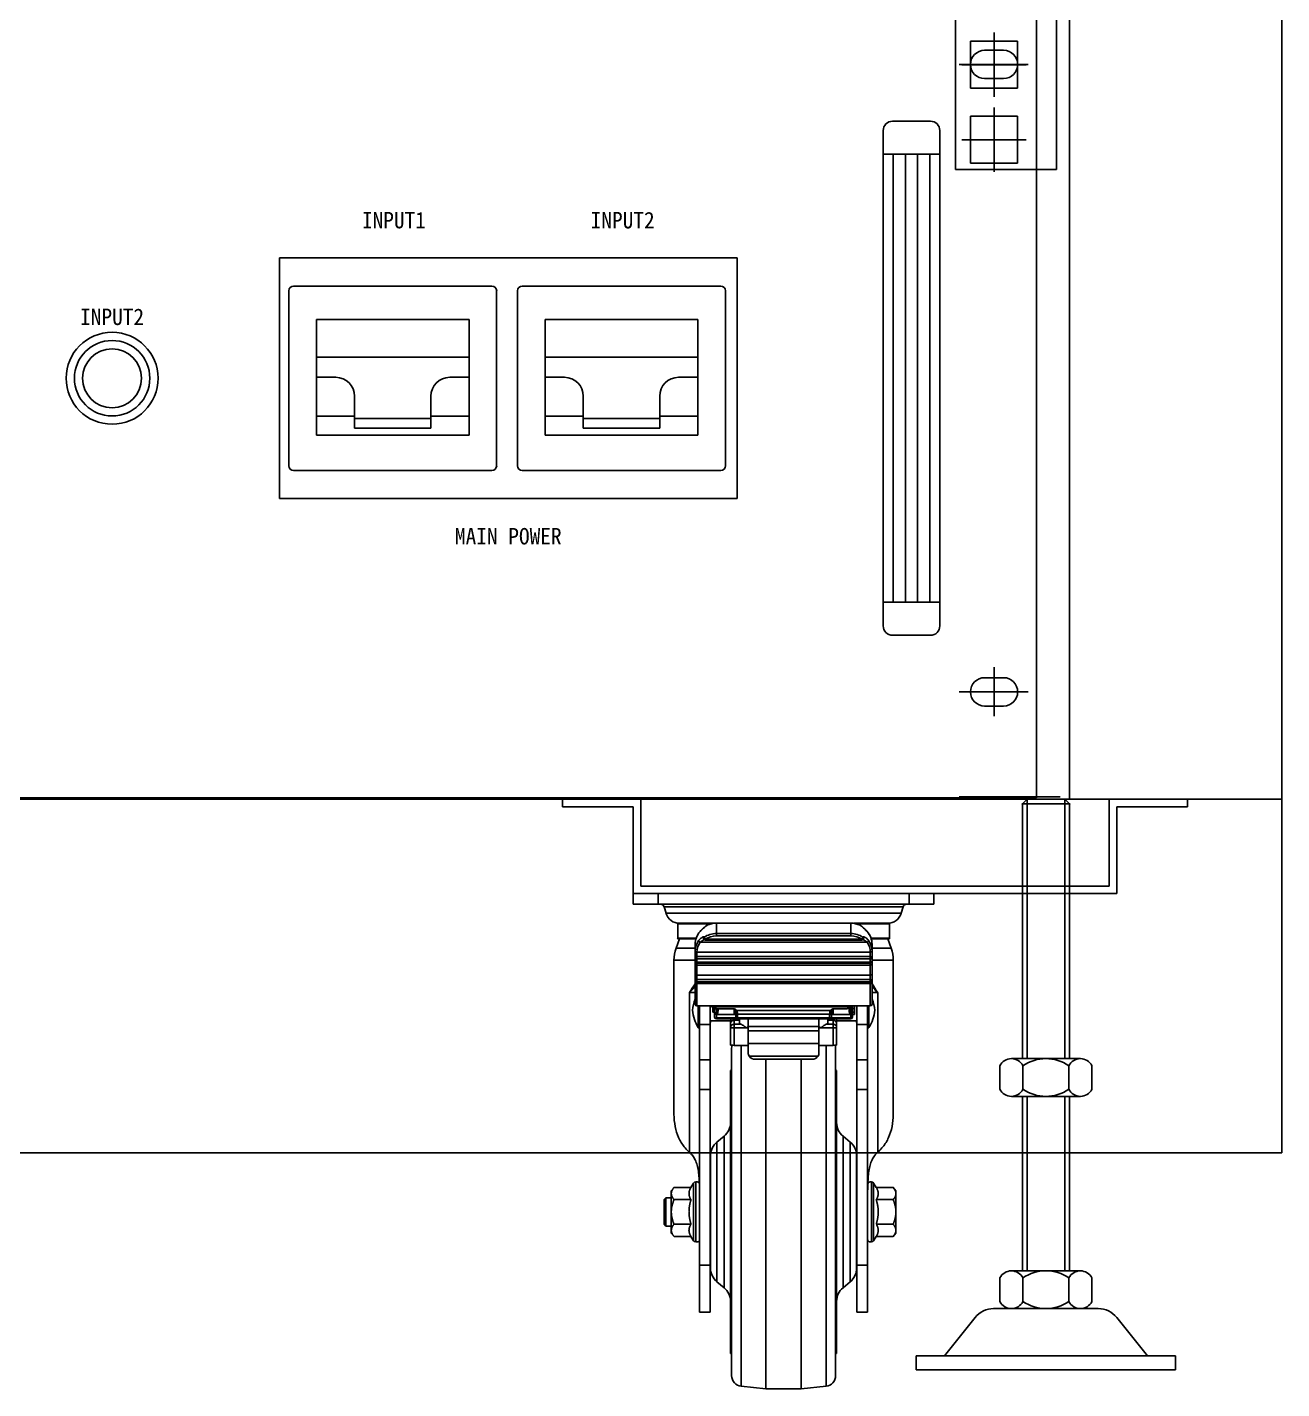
# Model space of a CAD drawing. Header units: millimetres. Extents: x 0 to 841, y 0 to 594.
# Drawn here: x 734.57 to 740.01, y 485 to 490.9 of the extents above; entities that cross this region are included whole.
import ezdxf
from ezdxf.enums import TextEntityAlignment as Align

# ---------------------------------------------------------------- set-up
doc = ezdxf.new("R2010")
doc.units = ezdxf.units.MM
doc.header["$LTSCALE"] = 10
doc.layers.add('LINE05', color=2, linetype='Continuous')
doc.layers.add('LINE06', color=9, linetype='Continuous')
doc.styles.get("Standard").update_dxf_attribs({"font": 'GulimChe.ttf'})

msp = doc.modelspace()

# ---------------------------------------------------------------- linework, layer by layer
at = {"layer": 'LINE05'}
for p, q in [((740.0073, 529.9994), (740.0073, 486.0221)), ((740.0073, 529.9994), (740.0073, 486.0221)), ((740.0073, 486.0221), (740.0073, 529.9994)), ((739.0869, 528.5164), (739.0869, 487.5562)), ((740.0073, 487.5562), (728.0005, 487.5562)), ((738.9437, 487.5617), (729.0642, 487.5617)), ((729.0642, 487.5617), (738.9437, 487.5617)), ((738.9437, 487.5617), (729.0642, 487.5617)), ((736.888, 487.5235), (736.888, 487.5562)), ((737.2276, 487.1798), (737.2276, 487.5562)), ((739.046, 487.5664), (738.6082, 487.5664)), ((739.2587, 487.1798), (739.2587, 487.5562)), ((739.5982, 487.5235), (739.5982, 487.5562)), ((736.888, 487.5235), (737.1948, 487.5235)), ((737.1948, 487.1471), (737.1948, 487.5235)), ((739.2914, 487.1471), (739.2914, 487.5235)), ((739.2914, 487.5235), (739.5982, 487.5235)), ((737.1948, 487.1471), (739.2914, 487.1471)), ((737.3022, 487.1471), (737.1948, 487.1471)), ((737.1948, 487.1471), (737.1948, 487.1011)), ((737.2276, 487.1798), (739.2587, 487.1798)), ((737.3022, 487.1471), (738.3914, 487.1471)), ((737.3022, 487.1011), (737.3022, 487.1471)), ((738.7289, 487.1471), (737.3482, 487.1471)), ((738.3914, 487.1011), (738.3914, 487.1471)), ((738.4988, 487.1471), (738.3914, 487.1471)), ((738.4988, 487.1471), (738.4988, 487.1011)), ((737.1948, 487.1011), (737.3022, 487.1011)), ((738.3914, 487.1011), (737.3022, 487.1011)), ((738.3652, 487.0901), (737.3285, 487.0901)), ((737.3368, 487.0622), (737.3285, 487.0901)), ((738.3569, 487.0622), (738.3652, 487.0901)), ((738.3914, 487.1011), (738.4988, 487.1011)), ((738.3569, 487.0622), (737.3368, 487.0622)), ((737.5292, 487.0157), (737.3874, 487.0157)), ((737.3874, 487.0157), (737.3874, 486.9537)), ((737.5412, 487.0182), (737.3956, 487.0182)), ((738.1383, 487.0193), (737.5553, 487.0193)), ((737.5553, 487.0187), (737.5553, 487.0193)), ((738.1383, 487.0187), (737.5553, 487.0187)), ((737.5553, 486.9736), (737.5553, 487.0187)), ((738.1383, 487.0193), (738.1383, 487.0187)), ((738.1383, 486.9736), (738.1383, 487.0187)), ((738.2981, 487.0182), (738.1525, 487.0182)), ((738.3063, 487.0157), (738.1644, 487.0157)), ((738.3063, 487.0157), (738.3063, 486.9537)), ((737.3947, 486.9506), (737.3802, 486.9101)), ((737.4677, 486.9537), (737.3874, 486.9537)), ((737.4667, 486.9506), (737.3904, 486.9506)), ((738.1868, 486.9494), (737.5068, 486.9494)), ((737.5068, 486.9445), (737.5068, 486.9494)), ((738.1383, 486.9736), (737.5553, 486.9736)), ((737.5553, 486.9636), (737.5553, 486.9736)), ((738.1383, 486.9636), (737.5553, 486.9636)), ((738.1383, 486.9736), (738.1383, 486.9636)), ((738.1868, 486.9494), (738.1868, 486.9445)), ((738.3063, 486.9537), (738.226, 486.9537)), ((738.3032, 486.9506), (738.227, 486.9506)), ((738.2989, 486.9506), (738.3134, 486.9101)), ((737.4633, 486.9101), (737.3802, 486.9101)), ((737.4633, 486.8965), (737.4633, 486.9275)), ((737.4633, 486.8666), (737.4633, 486.8965)), ((738.2227, 486.8937), (737.471, 486.8937)), ((737.471, 486.8937), (737.471, 486.8737)), ((738.209, 486.9365), (737.4846, 486.9365)), ((738.1868, 486.9445), (737.5068, 486.9445)), ((738.2227, 486.8737), (738.2227, 486.8937)), ((738.2303, 486.8965), (738.2303, 486.9275)), ((738.3134, 486.9101), (738.2303, 486.9101)), ((738.2303, 486.8965), (738.2303, 486.8666)), ((737.3713, 486.8585), (737.3713, 486.1967)), ((737.4633, 486.8585), (737.3713, 486.8585)), ((737.4633, 486.8524), (737.4633, 486.8666)), ((737.4633, 486.8394), (737.4633, 486.8524)), ((737.4633, 486.7966), (737.4633, 486.8394)), ((738.2227, 486.8737), (737.471, 486.8737)), ((737.471, 486.8638), (737.471, 486.8737)), ((737.471, 486.8638), (738.2227, 486.8638)), ((737.471, 486.8638), (737.471, 486.8495)), ((738.2227, 486.8495), (737.471, 486.8495)), ((737.471, 486.8447), (737.471, 486.8495)), ((738.2227, 486.8447), (737.471, 486.8447)), ((737.471, 486.8447), (737.471, 486.8366)), ((737.471, 486.8366), (737.471, 486.7938)), ((738.2227, 486.8366), (737.471, 486.8366)), ((738.2227, 486.8737), (738.2227, 486.8638)), ((738.2227, 486.8495), (738.2227, 486.8638)), ((738.2227, 486.8495), (738.2227, 486.8447)), ((738.2227, 486.8366), (738.2227, 486.8447)), ((738.2227, 486.7938), (738.2227, 486.8366)), ((738.2303, 486.8666), (738.2303, 486.8524)), ((738.3224, 486.8585), (738.2303, 486.8585)), ((738.2303, 486.8524), (738.2303, 486.8394)), ((738.2303, 486.8394), (738.2303, 486.7966)), ((738.3224, 486.8585), (738.3224, 486.1967)), ((737.4633, 486.7668), (737.4633, 486.7966)), ((738.2227, 486.7938), (737.471, 486.7938)), ((737.471, 486.7938), (737.471, 486.7739)), ((738.2227, 486.7739), (737.471, 486.7739)), ((737.471, 486.7639), (737.471, 486.7739)), ((738.2227, 486.7739), (738.2227, 486.7938)), ((738.2227, 486.7739), (738.2227, 486.7639)), ((738.2303, 486.7966), (738.2303, 486.7668)), ((737.4633, 486.7176), (737.4389, 486.7176)), ((737.4389, 486.0247), (737.4389, 486.7176)), ((737.4633, 486.7596), (737.4633, 486.7668)), ((737.4633, 486.7596), (737.4633, 486.6676)), ((738.2227, 486.7639), (737.471, 486.7639)), ((737.471, 486.7639), (737.471, 486.7568)), ((738.2227, 486.7568), (737.471, 486.7568)), ((737.471, 486.6599), (737.471, 486.7568)), ((738.2227, 486.7568), (738.2227, 486.7639)), ((738.2227, 486.7568), (738.2227, 486.6599)), ((738.2303, 486.7668), (738.2303, 486.7596)), ((738.2303, 486.6676), (738.2303, 486.7596)), ((738.2548, 486.7176), (738.2303, 486.7176)), ((738.2548, 486.7176), (738.2548, 486.0247)), ((737.5017, 486.6599), (737.471, 486.6599)), ((737.471, 486.6599), (737.5017, 486.6599)), ((737.471, 486.6599), (737.471, 486.6599)), ((737.4769, 486.5653), (737.4769, 486.6599)), ((737.4793, 486.5642), (737.4793, 486.6599)), ((737.4825, 486.5642), (737.4825, 486.6599)), ((737.4825, 486.5795), (737.4825, 486.6599)), ((737.5017, 486.6599), (737.5017, 486.6599)), ((738.1585, 486.6599), (737.5198, 486.6599)), ((737.5285, 486.6599), (737.5285, 486.5795)), ((737.5323, 486.6594), (737.5323, 486.6599)), ((737.5368, 486.6555), (738.1415, 486.6555)), ((737.54, 486.654), (737.54, 486.6485)), ((737.5477, 486.6434), (737.5477, 486.6505)), ((738.1331, 486.6499), (738.1383, 486.6499)), ((738.1383, 486.6499), (738.1383, 486.654)), ((738.1383, 486.6499), (738.1383, 486.6472)), ((738.146, 486.6599), (738.146, 486.6594)), ((738.146, 486.6594), (738.146, 486.6434)), ((738.1536, 486.6599), (738.1536, 486.6485)), ((738.1651, 486.5795), (738.1651, 486.6599)), ((738.1767, 486.6599), (738.1767, 486.6599)), ((738.2227, 486.6599), (738.1767, 486.6599)), ((738.1767, 486.6599), (738.2227, 486.6599)), ((738.2112, 486.6599), (738.2112, 486.5795)), ((738.2143, 486.5642), (738.2143, 486.6599)), ((738.2169, 486.5656), (738.2169, 486.6599)), ((738.2227, 486.6599), (738.2227, 486.6599)), ((737.6167, 486.5948), (737.5285, 486.5948)), ((737.54, 486.6485), (737.54, 486.6332)), ((737.5477, 486.6485), (737.54, 486.6485)), ((737.54, 486.6332), (737.5477, 486.6332)), ((737.5477, 486.6265), (737.5477, 486.6434)), ((737.5477, 486.6112), (737.5477, 486.6265)), ((737.5553, 486.6472), (737.5553, 486.6479)), ((737.5553, 486.6472), (737.5553, 486.6303)), ((737.5553, 486.6472), (737.5591, 486.6472)), ((737.5553, 486.6227), (737.5553, 486.6303)), ((737.5553, 486.6303), (737.5599, 486.6303)), ((737.5553, 486.6227), (737.5553, 486.6075)), ((737.5553, 486.6227), (737.6397, 486.6227)), ((737.5553, 486.6075), (738.1383, 486.6075)), ((737.5553, 486.6035), (737.5553, 486.6075)), ((737.5553, 486.6035), (738.1383, 486.6035)), ((737.6321, 486.647), (737.563, 486.647)), ((737.6167, 486.583), (737.6167, 486.5961)), ((737.6321, 486.6274), (737.6321, 486.647)), ((737.6321, 486.6303), (737.6397, 486.6303)), ((737.6321, 486.6035), (737.6321, 486.5983)), ((737.6321, 486.5978), (737.6321, 486.5983)), ((737.6321, 486.5983), (737.6551, 486.5983)), ((737.6551, 486.5978), (737.6321, 486.5978)), ((737.6321, 486.5978), (737.6321, 486.5809)), ((737.6397, 486.6303), (737.6397, 486.6446)), ((737.6397, 486.6303), (737.6397, 486.6227)), ((737.6397, 486.6088), (737.6397, 486.6227)), ((737.6432, 486.6405), (738.0505, 486.6405)), ((738.0464, 486.6081), (737.6472, 486.6081)), ((738.0463, 486.6239), (737.6473, 486.6239)), ((737.6474, 486.6216), (737.6474, 486.6081)), ((737.6551, 486.5859), (737.6551, 486.6035)), ((737.6934, 486.571), (737.6934, 486.6035)), ((738.0002, 486.6035), (738.0002, 486.571)), ((738.0386, 486.6035), (738.0386, 486.5859)), ((738.0386, 486.5983), (738.0616, 486.5983)), ((738.0616, 486.5978), (738.0386, 486.5978)), ((738.0463, 486.6081), (738.0463, 486.6216)), ((738.0539, 486.6446), (738.0539, 486.6303)), ((738.0539, 486.6227), (738.0539, 486.6303)), ((738.0539, 486.6303), (738.0616, 486.6303)), ((738.0539, 486.6227), (738.0539, 486.6088)), ((738.0539, 486.6227), (738.1383, 486.6227)), ((738.0616, 486.647), (738.0616, 486.6274)), ((738.1153, 486.647), (738.0616, 486.647)), ((738.0616, 486.5983), (738.0616, 486.6035)), ((738.0616, 486.5978), (738.0616, 486.5983)), ((738.0616, 486.5809), (738.0616, 486.5978)), ((738.0769, 486.5961), (738.0769, 486.583)), ((738.1651, 486.5948), (738.0769, 486.5948)), ((738.1334, 486.6472), (738.1383, 486.6472)), ((738.1338, 486.6303), (738.1383, 486.6303)), ((738.1383, 486.6303), (738.1383, 486.6472)), ((738.1383, 486.6303), (738.1383, 486.6227)), ((738.1383, 486.6075), (738.1383, 486.6227)), ((738.1383, 486.6075), (738.1383, 486.6035)), ((738.1536, 486.6485), (738.146, 486.6485)), ((738.146, 486.6434), (738.146, 486.6265)), ((738.146, 486.6332), (738.1536, 486.6332)), ((738.146, 486.6265), (738.146, 486.6112)), ((738.1536, 486.6227), (738.146, 486.6227)), ((738.1536, 486.6332), (738.1536, 486.6485)), ((738.1536, 486.6332), (738.1536, 486.6227)), ((737.4825, 486.5642), (737.4793, 486.5642)), ((737.4825, 486.5795), (737.5285, 486.5795)), ((737.4825, 486.5795), (737.4825, 486.4261)), ((737.5285, 486.4261), (737.5285, 486.5795)), ((737.6167, 486.5661), (737.6167, 486.583)), ((737.6167, 486.4899), (737.6167, 486.5661)), ((737.6321, 486.5651), (737.6321, 486.5809)), ((737.6321, 486.5809), (737.6612, 486.5809)), ((737.6321, 486.5651), (737.6321, 486.4889)), ((737.6857, 486.5651), (737.6321, 486.5651)), ((737.6934, 486.5651), (737.6857, 486.5651)), ((737.6934, 486.571), (738.0002, 486.571)), ((737.6934, 486.5514), (737.6934, 486.571)), ((738.0002, 486.5514), (737.6934, 486.5514)), ((737.6934, 486.4965), (737.6934, 486.5514)), ((738.0002, 486.571), (738.0002, 486.5514)), ((738.0079, 486.5651), (738.0002, 486.5651)), ((738.0002, 486.5514), (738.0002, 486.4965)), ((738.0616, 486.5651), (738.0079, 486.5651)), ((738.0325, 486.5809), (738.0616, 486.5809)), ((738.0616, 486.5809), (738.0616, 486.5651)), ((738.0616, 486.4889), (738.0616, 486.5651)), ((738.0769, 486.583), (738.0769, 486.5661)), ((738.0769, 486.5661), (738.0769, 486.4899)), ((738.1651, 486.5795), (738.1651, 486.4261)), ((738.1651, 486.5795), (738.2112, 486.5795)), ((738.2112, 486.4261), (738.2112, 486.5795)), ((738.2143, 486.5642), (738.2112, 486.5642)), ((737.6213, 485.0562), (737.6213, 486.4766)), ((737.6321, 486.4889), (737.6934, 486.4889)), ((737.6626, 485.0105), (737.6626, 486.4889)), ((737.6934, 486.4965), (738.0002, 486.4965)), ((737.6934, 486.4965), (737.6934, 486.4565)), ((738.0002, 486.4565), (738.0002, 486.4965)), ((738.0002, 486.4889), (738.0616, 486.4889)), ((738.031, 485.0105), (738.031, 486.4889)), ((738.0723, 485.0562), (738.0723, 486.4766)), ((737.5285, 486.4261), (737.4825, 486.4261)), ((737.4825, 486.2972), (737.4825, 486.4261)), ((737.5285, 486.4261), (737.5285, 486.2972)), ((737.6976, 486.4418), (737.9961, 486.4418)), ((737.7241, 486.4284), (737.9696, 486.4284)), ((737.7701, 484.9994), (737.7701, 486.4284)), ((737.9235, 484.9994), (737.9235, 486.4284)), ((738.1651, 486.2972), (738.1651, 486.4261)), ((738.2112, 486.4261), (738.1651, 486.4261)), ((738.2112, 486.4261), (738.2112, 486.2972)), ((737.6167, 486.3801), (737.6213, 486.3806)), ((737.6167, 485.1528), (737.6167, 486.3801)), ((738.0769, 486.3801), (738.0723, 486.3806)), ((738.0769, 485.1528), (738.0769, 486.3801)), ((737.4825, 486.2972), (737.4825, 485.5359)), ((737.5285, 486.2972), (737.4825, 486.2972)), ((737.5285, 485.5359), (737.5285, 486.2972)), ((738.1651, 486.2972), (738.1651, 485.5359)), ((738.2112, 486.2972), (738.1651, 486.2972)), ((738.2112, 485.5359), (738.2112, 486.2972)), ((737.5576, 486.0691), (737.5891, 486.0953)), ((737.5576, 485.4638), (737.5576, 486.0691)), ((737.5891, 485.4376), (737.5891, 486.0953)), ((738.136, 486.0691), (738.1045, 486.0953)), ((738.1045, 485.4376), (738.1045, 486.0953)), ((738.136, 485.4638), (738.136, 486.0691)), ((740.0073, 486.0221), (728.0005, 486.0221)), ((737.53, 486.0101), (737.53, 485.5227)), ((738.1636, 485.5227), (738.1636, 486.0101)), ((737.445, 485.8727), (737.4563, 485.8916)), ((737.4563, 485.6412), (737.4563, 485.8916)), ((737.4717, 485.8968), (737.4655, 485.8968)), ((737.4655, 485.636), (737.4655, 485.8968)), ((738.2219, 485.8968), (738.2281, 485.8968)), ((738.2281, 485.8968), (738.2281, 485.7664)), ((738.2487, 485.8727), (738.2373, 485.8916)), ((738.2373, 485.8916), (738.2373, 485.7664)), ((737.3291, 485.8201), (737.3367, 485.8278)), ((737.3367, 485.8278), (737.3598, 485.8278)), ((737.3367, 485.8278), (737.3367, 485.7664)), ((737.3598, 485.8585), (737.3716, 485.8727)), ((737.3598, 485.8461), (737.3598, 485.8585)), ((737.3598, 485.7664), (737.3598, 485.8461)), ((737.445, 485.8727), (737.3716, 485.8727)), ((737.53, 485.8263), (737.5285, 485.8263)), ((738.1636, 485.8263), (738.1651, 485.8263)), ((738.2487, 485.8727), (738.322, 485.8727)), ((738.3339, 485.8585), (738.322, 485.8727)), ((738.3339, 485.8585), (738.3339, 485.8461)), ((738.3339, 485.8461), (738.3339, 485.7664)), ((737.3291, 485.8201), (737.3291, 485.7664)), ((737.3291, 485.7664), (737.3291, 485.7127)), ((737.3367, 485.7664), (737.3367, 485.7051)), ((737.3598, 485.6867), (737.3598, 485.7664)), ((737.445, 485.8196), (737.3716, 485.8196)), ((738.2281, 485.7664), (738.2281, 485.636)), ((738.2373, 485.7664), (738.2373, 485.6412)), ((738.2487, 485.8196), (738.322, 485.8196)), ((738.3339, 485.7664), (738.3339, 485.6867)), ((737.3291, 485.7127), (737.3367, 485.7051)), ((737.3367, 485.7051), (737.3598, 485.7051)), ((737.445, 485.7133), (737.3716, 485.7133)), ((737.53, 485.7066), (737.5285, 485.7066)), ((738.1636, 485.7066), (738.1651, 485.7066)), ((738.2487, 485.7133), (738.322, 485.7133)), ((737.3598, 485.6744), (737.3598, 485.6867)), ((737.3598, 485.6744), (737.3716, 485.6601)), ((737.445, 485.6601), (737.3716, 485.6601)), ((737.445, 485.6601), (737.4563, 485.6412)), ((738.2487, 485.6601), (738.2373, 485.6412)), ((738.2487, 485.6601), (738.322, 485.6601)), ((738.3339, 485.6744), (738.322, 485.6601)), ((738.3339, 485.6867), (738.3339, 485.6744)), ((737.4717, 485.636), (737.4655, 485.636)), ((738.2219, 485.636), (738.2281, 485.636)), ((737.4825, 485.5359), (737.5285, 485.5359)), ((737.4825, 485.3323), (737.4825, 485.5359)), ((737.5285, 485.5359), (737.5285, 485.3323)), ((738.1651, 485.3323), (738.1651, 485.5359)), ((738.1651, 485.5359), (738.2112, 485.5359)), ((738.2112, 485.5359), (738.2112, 485.3323)), ((737.5576, 485.4638), (737.5891, 485.4376)), ((738.136, 485.4638), (738.1045, 485.4376)), ((737.4825, 485.3323), (737.5285, 485.3323)), ((738.1651, 485.3323), (738.2112, 485.3323)), ((737.6167, 485.1528), (737.6213, 485.1522)), ((738.0769, 485.1528), (738.0723, 485.1522)), ((737.6626, 485.0105), (737.7701, 484.9994)), ((737.9235, 484.9994), (737.7701, 484.9994)), ((738.031, 485.0105), (737.9235, 484.9994))]:
    msp.add_line(p, q, dxfattribs=at)
at = {"layer": 'LINE05', "ltscale": 0.3}
for p, q in [((738.9028, 487.5562), (738.8823, 487.5357)), ((738.8823, 487.5357), (739.0869, 487.5357)), ((738.8823, 487.5357), (738.8823, 486.4313)), ((738.9028, 487.5562), (739.0664, 487.5562)), ((738.9028, 487.5562), (738.9028, 486.4313)), ((739.0664, 487.5562), (739.0664, 486.4313)), ((739.0664, 487.5562), (739.0869, 487.5357)), ((739.0869, 487.5357), (739.0869, 486.4313)), ((738.835, 486.4313), (739.1342, 486.4313)), ((738.7852, 486.4006), (738.7852, 486.3494)), ((738.8849, 486.4006), (738.8849, 486.3494)), ((739.0843, 486.4006), (739.0843, 486.3494)), ((739.184, 486.4006), (739.184, 486.3494)), ((738.7852, 486.2983), (738.7852, 486.3494)), ((738.8849, 486.2983), (738.8849, 486.3494)), ((739.0843, 486.2983), (739.0843, 486.3494)), ((739.184, 486.2983), (739.184, 486.3494)), ((738.835, 486.2676), (739.1342, 486.2676)), ((738.8823, 486.2676), (738.8823, 485.5107)), ((738.9028, 486.2676), (738.9028, 485.5107)), ((739.0664, 486.2676), (739.0664, 485.5107)), ((739.0869, 486.2676), (739.0869, 485.5107)), ((738.7852, 485.3778), (738.7852, 485.4801)), ((738.835, 485.5107), (739.1342, 485.5107)), ((738.8849, 485.3778), (738.8849, 485.4801)), ((739.0843, 485.3778), (739.0843, 485.4801)), ((739.184, 485.3778), (739.184, 485.4801)), ((738.6778, 485.3087), (738.5448, 485.1426)), ((738.7576, 485.3471), (739.2116, 485.3471)), ((738.835, 485.3471), (739.1342, 485.3471)), ((739.2915, 485.3087), (739.4244, 485.1426)), ((738.4221, 485.1426), (739.5471, 485.1426)), ((738.4221, 485.1426), (738.4221, 485.0812)), ((739.5471, 485.1426), (739.5471, 485.0812)), ((738.4221, 485.0812), (739.5471, 485.0812))]:
    msp.add_line(p, q, dxfattribs=at)
at = {"layer": 'LINE05'}
for centre, radius, start, end in [((737.3138, 487.0857), 0.0153, 16.50436, 90), ((738.3799, 487.0857), 0.0153, 90, 163.49564), ((737.3956, 487.0796), 0.0614, 196.50436, 270), ((737.5323, 487.052), 0.0491, 223.43254, 227.61758), ((737.5179, 487.0035), 0.00767, 114.71629, 134.29181), ((737.5552, 486.922), 0.0973, 89.93012, 114.609), ((738.1384, 486.922), 0.0973, 65.391, 90.06988), ((738.1757, 487.0035), 0.00767, 45.70819, 65.28371), ((738.1613, 487.052), 0.0491, 312.38242, 316.56746), ((738.2981, 487.0796), 0.0614, 270, 343.49564), ((737.3904, 486.9537), 0.00307, 180, 270), ((737.5461, 486.9271), 0.0829, 137.80331, 179.70985), ((737.5101, 486.9102), 0.0365, 102.11055, 134.1299), ((737.5068, 486.9522), 0.00767, 180, 270), ((738.1868, 486.9522), 0.00767, 270, 0), ((738.1835, 486.9101), 0.0367, 45.93088, 77.82964), ((738.1475, 486.9271), 0.0829, 0.29015, 42.19669), ((738.3032, 486.9537), 0.00307, 270, 0), ((737.5247, 486.8585), 0.1534, 160.31942, 180), ((738.169, 486.8585), 0.1534, 0, 19.68058), ((737.471, 486.8524), 0.00767, 180, 270), ((738.2227, 486.8524), 0.00767, 270, 0), ((737.8709, 486.4687), 0.4986, 144.83077, 150.05128), ((738.5888, 485.6695), 1.5559, 136.33418, 137.65368), ((737.8234, 486.4691), 0.4978, 29.94451, 35.17343), ((737.1111, 485.6753), 1.5474, 42.34266, 43.66948), ((737.6217, 486.6263), 0.1705, 158.24056, 175.09628), ((737.471, 486.6676), 0.00767, 180, 270), ((738.2227, 486.6676), 0.00767, 270, 0), ((738.072, 486.6263), 0.1705, 4.89935, 21.74049), ((737.6217, 486.6554), 0.1705, 184.90372, 211.91063), ((737.4855, 486.5918), 0.00307, 173.30794, 180), ((737.5553, 486.6112), 0.00767, 180, 270), ((737.6321, 486.5961), 0.0153, 150.87524, 180), ((737.6019, 486.6215), 0.0455, 0.1652, 3.1047), ((738.0918, 486.6215), 0.0455, 176.8953, 179.8348), ((738.0616, 486.5961), 0.0153, 0, 29.12476), ((738.1383, 486.6112), 0.00767, 270, 0), ((738.072, 486.6554), 0.1705, 328.22081, 355.10065), ((737.4793, 486.5672), 0.00307, 219.10413, 270), ((738.2143, 486.5672), 0.00307, 270, 328.22081), ((737.6673, 486.4766), 0.046, 164.28644, 180), ((738.0263, 486.4766), 0.046, 0, 15.71356), ((737.7197, 486.4559), 0.0263, 178.70064, 212.53922), ((737.9739, 486.4559), 0.0263, 327.46078, 1.29936), ((737.54, 486.1542), 0.0767, 309.80556, 359.95995), ((738.1536, 486.1542), 0.0767, 180, 230.19444), ((737.6067, 486.0101), 0.0767, 129.80556, 180), ((738.0869, 486.0101), 0.0767, 0, 50.19444), ((737.4655, 485.8861), 0.0107, 90, 149.03624), ((737.4717, 485.8861), 0.0107, 0, 90), ((738.2219, 485.8861), 0.0107, 90, 180), ((738.2281, 485.8861), 0.0107, 30.96376, 90), ((737.4717, 485.6468), 0.0107, 270, 0), ((738.2219, 485.6468), 0.0107, 180, 270), ((737.4655, 485.6468), 0.0107, 210.96376, 270), ((738.2281, 485.6468), 0.0107, 270, 329.03624), ((737.6067, 485.5227), 0.0767, 180, 230.19444), ((738.0869, 485.5227), 0.0767, 309.80556, 0), ((737.54, 485.3786), 0.0767, 0.04005, 50.19444), ((738.1536, 485.3786), 0.0767, 129.80556, 180), ((737.6673, 485.0562), 0.046, 180, 264.11401), ((738.0263, 485.0562), 0.046, 275.88599, 0)]:
    msp.add_arc(centre, radius, start, end, dxfattribs=at)
at = {"layer": 'LINE05', "ltscale": 0.3}
for centre, radius, start, end in [((738.835, 486.3754), 0.0559, 26.785, 153.215), ((738.9846, 486.2539), 0.1774, 55.79454, 124.20546), ((739.1342, 486.3754), 0.0559, 26.785, 153.215), ((738.835, 486.3235), 0.0559, 206.785, 333.215), ((738.9846, 486.445), 0.1774, 235.79454, 304.20546), ((739.1342, 486.3235), 0.0559, 206.785, 333.215), ((738.835, 485.4549), 0.0559, 26.785, 153.215), ((738.9846, 485.3334), 0.1774, 55.79454, 124.20546), ((739.1342, 485.4549), 0.0559, 26.785, 153.215), ((738.835, 485.403), 0.0559, 206.785, 333.215), ((738.9846, 485.5245), 0.1774, 235.79454, 304.20546), ((739.1342, 485.403), 0.0559, 206.785, 333.215), ((738.7576, 485.2448), 0.1023, 90, 141.34019), ((739.2116, 485.2448), 0.1023, 38.65981, 90)]:
    msp.add_arc(centre, radius, start, end, dxfattribs=at)
at = {"layer": 'LINE05', "extrusion": (0, 0, -1)}
for centre, major_axis, ratio, start_param, end_param in [((737.5179, 487.0035), (-0.00542, 0.00542), 0.625507, 0.019759, 0.453866), ((737.5553, 486.9331), (0.092, 0), 0.929819, 4.252721, 4.712389), ((737.5179, 487.0035), (-0.00321, 0.00697), 0.163271, -0.340866, 0), ((738.1383, 486.9331), (0.092, 0), 0.929819, -1.570796, -1.111128), ((738.1757, 487.0035), (0.00321, 0.00697), 0.163271, 0, 0.340866), ((738.1757, 487.0035), (0.00542, 0.00542), 0.625507, -0.453866, -0.019759), ((737.5553, 486.9275), (0.092, 0), 0.929819, 3.141593, 3.834881), ((737.4905, 486.9776), (-0.00572, 0.00511), 0.28306, -0.247744, 0), ((737.5068, 486.9522), (-0.00767, 0), 0.929819, 0, 0.958242), ((737.5553, 486.888), (0.092, 0), 0.929819, 4.099834, 4.712389), ((737.5068, 486.9522), (-0.0042, 0.00642), 0.211595, 4.399214, 5.97001), ((737.5553, 486.8852), (0.0844, 0), 0.929819, 4.099834, 4.712389), ((738.1383, 486.888), (-0.092, 0), 0.929819, 1.570796, 2.183351), ((738.1383, 486.8852), (-0.0844, 0), 0.929819, 1.570796, 2.183351), ((738.1868, 486.9522), (0.0042, 0.00642), 0.211595, 0.313175, 1.883971), ((738.1868, 486.9522), (0.00767, 0), 0.929819, -0.958242, 0), ((738.2032, 486.9776), (0.00572, 0.00511), 0.28306, 0, 0.247744), ((738.1383, 486.9275), (-0.092, 0), 0.929819, 2.448304, 3.141593), ((737.5553, 486.8965), (-0.092, 0), 0.929819, 0, 0.576931), ((737.471, 486.8965), (-0.00767, 0), 0.368017, 4.712389, 6.283185), ((737.5553, 486.8937), (-0.0844, 0), 0.929819, 0, 0.576931), ((737.4846, 486.9393), (-0.00628, 0.0044), 0.30845, 4.499764, 6.070561), ((738.209, 486.9393), (0.00628, 0.0044), 0.30845, 0.212625, 1.783421), ((738.1383, 486.8937), (0.0844, 0), 0.929819, -0.576931, 0), ((738.1383, 486.8965), (0.092, 0), 0.929819, -0.576931, 0), ((738.2227, 486.8965), (0.00767, 0), 0.368017, 0, 1.570796), ((737.471, 486.8666), (-0.00767, 0), 0.929819, 0, 1.570796), ((737.471, 486.8666), (-0.00767, 0), 0.368017, 4.712389, 6.283185), ((737.471, 486.8524), (-0.00767, 0), 0.368017, 4.712389, 6.283185), ((737.471, 486.8394), (-0.00767, 0), 0.368017, 4.712389, 6.283185), ((738.2227, 486.8666), (-0.00767, 0), 0.929819, 1.570796, 3.141593), ((738.2227, 486.8666), (0.00767, 0), 0.368017, 0, 1.570796), ((738.2227, 486.8524), (0.00767, 0), 0.368017, 0, 1.570796), ((738.2227, 486.8394), (0.00767, 0), 0.368017, 0, 1.570796), ((737.471, 486.7966), (-0.00767, 0), 0.368017, 4.712389, 6.283185), ((737.471, 486.7668), (-0.00767, 0), 0.929819, 0, 1.570796), ((738.2227, 486.7966), (0.00767, 0), 0.368017, 0, 1.570796), ((738.2227, 486.7668), (-0.00767, 0), 0.929819, 1.570796, 3.141593), ((737.471, 486.7668), (-0.00767, 0), 0.368017, 4.712389, 6.283185), ((737.471, 486.7596), (-0.00767, 0), 0.368017, 4.712389, 6.283185), ((738.2227, 486.7668), (0.00767, 0), 0.368017, 0, 1.570796), ((738.2227, 486.7596), (0.00767, 0), 0.368017, 0, 1.570796), ((737.471, 486.6676), (-0.00542, 0.00542), 1, 3.926991, 5.497787), ((737.563, 486.6594), (-0.0307, 0), 0.245505, -0.54488, 0), ((738.1352, 486.6562), (0, 0.0307), 0.15, 3.494197, 4.527451), ((738.1352, 486.6562), (0, 0.0153), 0.15, 3.362326, 4.405972), ((738.1383, 486.6434), (-0.00767, 0), 0.848546, 1.570796, 3.141593), ((738.1153, 486.6594), (0.0307, 0), 0.245505, 0, 0.54488), ((738.2227, 486.6676), (0.00542, 0.00542), 1, 0.785398, 2.356194), ((737.5553, 486.6434), (-0.00767, 0), 0.848546, 0, 1.051716), ((737.5553, 486.6434), (0.00767, 0), 0.497115, 3.141593, 4.712389), ((737.5553, 486.6265), (0.00767, 0), 0.497115, 3.141593, 4.712389), ((737.5553, 486.6265), (-0.00767, 0), 0.49028, 4.712389, 6.283185), ((737.5553, 486.6112), (-0.00767, 0), 0.49028, 4.712389, 6.283185), ((737.5584, 486.6562), (0, 0.0153), 0.15, 2.207194, 2.92086), ((737.5584, 486.6562), (0, 0.0307), 0.15, 1.876835, 2.788989), ((737.6321, 486.5961), (-0.0108, 0.0108), 1, 5.497787, 6.006419), ((737.6321, 486.583), (0.0153, 0), 0.997673, 3.141593, 4.712389), ((737.6321, 486.583), (0.0153, 0), 0.964927, 3.141593, 4.712389), ((737.6397, 486.6341), (0.00767, 0), 0.497115, 0.563099, 1.570796), ((737.6397, 486.6189), (-0.00767, 0), 0.49028, 1.570796, 3.141593), ((737.6321, 486.6213), (0, 0.0278), 0.55201, 0.810307, 1.477547), ((738.0616, 486.6213), (0, 0.0278), 0.55201, -1.477547, -0.810307), ((738.0539, 486.6189), (0.00767, 0), 0.49028, 3.141593, 4.712389), ((738.0539, 486.6341), (-0.00767, 0), 0.497115, 4.712389, 5.720086), ((738.0616, 486.583), (-0.0153, 0), 0.997673, 1.570796, 3.141593), ((738.0616, 486.583), (-0.0153, 0), 0.964927, 1.570796, 3.141593), ((738.0616, 486.5961), (0.0108, 0.0108), 1, 0.276767, 0.785398), ((738.1383, 486.6434), (-0.00767, 0), 0.497115, 1.570796, 3.141593), ((738.1383, 486.6265), (-0.00767, 0), 0.497115, 1.570796, 3.141593), ((738.1383, 486.6265), (0.00767, 0), 0.49028, 0, 1.570796), ((738.1383, 486.6112), (0.00767, 0), 0.49028, 0, 1.570796), ((737.6321, 486.5661), (0.0153, 0), 0.964927, 3.141593, 4.712389), ((737.6321, 486.5661), (0.0153, 0), 0.068183, 1.570796, 3.141593), ((737.6857, 486.5859), (0.0307, 0), 0.267718, 2.500517, 3.141593), ((738.0079, 486.5859), (-0.0307, 0), 0.267718, 3.141593, 3.782669), ((738.0616, 486.5661), (-0.0153, 0), 0.964927, 1.570796, 3.141593), ((738.0616, 486.5661), (-0.0153, 0), 0.068183, 3.141593, 4.712389), ((737.6321, 486.4899), (0.0153, 0), 0.068183, 1.570796, 3.141593), ((738.0616, 486.4899), (-0.0153, 0), 0.068183, 3.141593, 4.712389), ((737.7241, 486.4552), (0.0307, 0), 0.875473, 1.570796, 2.61645), ((737.9696, 486.4552), (-0.0307, 0), 0.875473, 3.666735, 4.712389)]:
    msp.add_ellipse(centre, major_axis=major_axis, ratio=ratio, start_param=start_param, end_param=end_param, dxfattribs=at)
at = {"layer": 'LINE05'}
for points, degree, knots in [([(737.5145, 487.0099), (737.5131, 487.0085), (737.5115, 487.0072), (737.5077, 487.0041), (737.5056, 487.0024), (737.5023, 486.9995), (737.5009, 486.9983), (737.499, 486.9966), (737.4983, 486.996), (737.4966, 486.9944), (737.4956, 486.9935), (737.4929, 486.9909), (737.4912, 486.9893), (737.4879, 486.9859), (737.4862, 486.984), (737.4846, 486.9822)], 3, [0, 0, 0, 0, 0.448693, 0.448693, 0.961486, 0.961486, 1.281981, 1.281981, 1.442229, 1.442229, 1.698625, 1.698625, 2.108859, 2.108859, 2.563962, 2.563962, 2.563962, 2.563962]), ([(737.5126, 487.0089), (737.5121, 487.0085), (737.5117, 487.0081), (737.5112, 487.0077), (737.5107, 487.0072), (737.5099, 487.0066), (737.5092, 487.0059), (737.5084, 487.0052), (737.5076, 487.0045), (737.5065, 487.0037), (737.5055, 487.0028), (737.5044, 487.0018), (737.5033, 487.0009), (737.5023, 487), (737.5012, 486.999), (737.4999, 486.9978), (737.4985, 486.9967), (737.4972, 486.9954), (737.4959, 486.9942), (737.4946, 486.993), (737.4933, 486.9917), (737.4921, 486.9905), (737.4908, 486.9892), (737.4895, 486.9879), (737.4883, 486.9866), (737.4871, 486.9853), (737.4859, 486.984), (737.4847, 486.9828)], 1, [0, 0, 0.05269, 0.10538, 0.158069, 0.210759, 0.286127, 0.361495, 0.436864, 0.512232, 0.608527, 0.704822, 0.801117, 0.897412, 0.993707, 1.090002, 1.206636, 1.323271, 1.439905, 1.556539, 1.673174, 1.789808, 1.906443, 2.023077, 2.140235, 2.257393, 2.37455, 2.491708, 2.608866, 2.608866]), ([(738.2091, 486.9822), (738.2075, 486.984), (738.2058, 486.9858), (738.2021, 486.9896), (738.2, 486.9916), (738.1967, 486.9948), (738.1953, 486.996), (738.1934, 486.9977), (738.1927, 486.9983), (738.191, 486.9998), (738.19, 487.0007), (738.1873, 487.003), (738.1856, 487.0043), (738.1822, 487.0071), (738.1806, 487.0085), (738.1791, 487.0099)], 3, [0, 0, 0, 0, 0.448693, 0.448693, 0.961486, 0.961486, 1.281981, 1.281981, 1.442229, 1.442229, 1.698625, 1.698625, 2.108859, 2.108859, 2.563962, 2.563962, 2.563962, 2.563962]), ([(738.2089, 486.9828), (738.2079, 486.9839), (738.2069, 486.985), (738.2059, 486.9861), (738.2048, 486.9872), (738.2038, 486.9883), (738.2027, 486.9894), (738.2016, 486.9905), (738.2005, 486.9915), (738.1991, 486.9929), (738.1977, 486.9943), (738.1962, 486.9956), (738.1948, 486.997), (738.1933, 486.9983), (738.1918, 486.9996), (738.1904, 487.0008), (738.1892, 487.0019), (738.1879, 487.0029), (738.1867, 487.004), (738.1855, 487.005), (738.1843, 487.006), (738.1832, 487.0071), (738.1821, 487.008), (738.1811, 487.0089)], 1, [0, 0, 0.099794, 0.199588, 0.299382, 0.399176, 0.49897, 0.598764, 0.698557, 0.798351, 0.927586, 1.056821, 1.186056, 1.31529, 1.444525, 1.57376, 1.702994, 1.813359, 1.923723, 2.034087, 2.144451, 2.259955, 2.375459, 2.490963, 2.606467, 2.606467]), ([(737.4782, 486.9432), (737.4797, 486.9453), (737.4813, 486.9473), (737.4848, 486.9511), (737.4868, 486.9528), (737.49, 486.9552), (737.4912, 486.956), (737.4931, 486.9571), (737.4937, 486.9574), (737.4952, 486.9582), (737.4961, 486.9585), (737.4984, 486.9593), (737.4997, 486.9596), (737.5017, 486.9595), (737.5024, 486.959), (737.5024, 486.958)], 3, [0, 0, 0, 0, 0.488836, 0.488836, 1.047505, 1.047505, 1.396673, 1.396673, 1.571257, 1.571257, 1.850592, 1.850592, 2.297527, 2.297527, 2.793346, 2.793346, 2.793346, 2.793346]), ([(738.1912, 486.958), (738.1912, 486.959), (738.1919, 486.9594), (738.1942, 486.9596), (738.1959, 486.9592), (738.1988, 486.958), (738.2, 486.9574), (738.2018, 486.9564), (738.2024, 486.956), (738.204, 486.9549), (738.205, 486.9542), (738.2076, 486.9522), (738.2091, 486.9507), (738.2123, 486.9473), (738.2139, 486.9453), (738.2154, 486.9432)], 3, [0, 0, 0, 0, 0.488836, 0.488836, 1.047505, 1.047505, 1.396673, 1.396673, 1.571257, 1.571257, 1.850592, 1.850592, 2.297527, 2.297527, 2.793346, 2.793346, 2.793346, 2.793346]), ([(737.5017, 486.6599), (737.5032, 486.6599), (737.5047, 486.6599), (737.5063, 486.6599), (737.5078, 486.6599), (737.5093, 486.6599), (737.5108, 486.6599), (737.5123, 486.6599), (737.5138, 486.6599), (737.5153, 486.6599), (737.5168, 486.6599), (737.5183, 486.6599), (737.5198, 486.6599)], 1, [0, 0, 0.10001, 0.200019, 0.300029, 0.400038, 0.500048, 0.600058, 0.700067, 0.800077, 0.90702, 1.013963, 1.120906, 1.227849, 1.227849]), ([(737.5017, 486.6599), (737.5052, 486.6599), (737.5087, 486.6599), (737.5148, 486.6599), (737.5174, 486.6599), (737.5198, 486.6599)], 3, [0, 0, 0, 0, 0.687062, 0.687062, 1.22485, 1.22485, 1.22485, 1.22485]), ([(737.5368, 486.6555), (737.5375, 486.6552), (737.5384, 486.6548), (737.5413, 486.6534), (737.5437, 486.6523), (737.5484, 486.6502), (737.5511, 486.6491), (737.5555, 486.6479), (737.557, 486.6475), (737.56, 486.6471), (737.5615, 486.647), (737.563, 486.647)], 3, [3.636378, 3.636378, 3.636378, 3.636378, 3.91454, 3.91454, 4.510054, 4.510054, 5.088654, 5.088654, 5.377954, 5.377954, 5.667254, 5.667254, 5.667254, 5.667254]), ([(738.1153, 486.647), (738.1168, 486.647), (738.1183, 486.6471), (738.1213, 486.6475), (738.1228, 486.6479), (738.1272, 486.6491), (738.1299, 486.6502), (738.1346, 486.6523), (738.137, 486.6534), (738.1399, 486.6548), (738.1408, 486.6552), (738.1415, 486.6555)], 3, [5.667254, 5.667254, 5.667254, 5.667254, 5.956554, 5.956554, 6.245853, 6.245853, 6.824453, 6.824453, 7.419967, 7.419967, 7.698129, 7.698129, 7.698129, 7.698129]), ([(738.1585, 486.6599), (738.16, 486.6599), (738.1615, 486.6599), (738.1631, 486.6599), (738.1646, 486.6599), (738.1662, 486.6599), (738.1678, 486.6599), (738.1695, 486.6599), (738.1711, 486.6599), (738.1725, 486.6599), (738.1739, 486.6599), (738.1753, 486.6599), (738.1767, 486.6599)], 1, [0, 0, 0.108138, 0.216275, 0.324413, 0.43255, 0.540688, 0.648825, 0.756963, 0.8651, 0.955648, 1.046195, 1.136743, 1.22729, 1.22729]), ([(738.1585, 486.6599), (738.1618, 486.6599), (738.1654, 486.6599), (738.1716, 486.6599), (738.1741, 486.6599), (738.1767, 486.6599)], 3, [2.701217, 2.701217, 2.701217, 2.701217, 3.435309, 3.435309, 3.926067, 3.926067, 3.926067, 3.926067]), ([(737.6321, 486.647), (737.6333, 486.647), (737.6347, 486.6468), (737.6373, 486.646), (737.6385, 486.6455), (737.6408, 486.6439), (737.6419, 486.6427), (737.6429, 486.641), (737.643, 486.6408), (737.6432, 486.6405)], 3, [5.8278769, 5.8278769, 5.8278769, 5.8278769, 6.0796843, 6.0796843, 6.3314918, 6.3314918, 6.6912445, 6.6912445, 6.7576913, 6.7576913, 6.7576913, 6.7576913]), ([(737.6474, 486.6081), (737.6474, 486.6081), (737.6472, 486.6081), (737.6464, 486.6082), (737.6458, 486.6083), (737.6444, 486.6085), (737.6435, 486.6086), (737.6417, 486.6087), (737.6407, 486.6088), (737.6397, 486.6088)], 3, [0.8900031, 0.8900031, 0.8900031, 0.8900031, 1.1028415, 1.1028415, 1.3156799, 1.3156799, 1.5020977, 1.5020977, 1.6885156, 1.6885156, 1.6885156, 1.6885156]), ([(738.0539, 486.6088), (738.053, 486.6088), (738.052, 486.6087), (738.0501, 486.6086), (738.0493, 486.6085), (738.0478, 486.6083), (738.0472, 486.6082), (738.0464, 486.6081), (738.0463, 486.6081), (738.0463, 486.6081)], 3, [0, 0, 0, 0, 0.1864178, 0.1864178, 0.3728356, 0.3728356, 0.585674, 0.585674, 0.7985124, 0.7985124, 0.7985124, 0.7985124]), ([(738.0505, 486.6405), (738.0506, 486.6408), (738.0508, 486.641), (738.0518, 486.6427), (738.0528, 486.6439), (738.0552, 486.6455), (738.0564, 486.646), (738.0589, 486.6468), (738.0603, 486.647), (738.0616, 486.647)], 3, [4.8980624, 4.8980624, 4.8980624, 4.8980624, 4.9645093, 4.9645093, 5.3242619, 5.3242619, 5.5760694, 5.5760694, 5.8278769, 5.8278769, 5.8278769, 5.8278769]), ([(737.6857, 486.5651), (737.683, 486.5671), (737.6799, 486.5692), (737.674, 486.5734), (737.6712, 486.5753), (737.6669, 486.5781), (737.6651, 486.5791), (737.6626, 486.5804), (737.6619, 486.5807), (737.6612, 486.5809)], 3, [0, 0, 0, 0, 0.665288, 0.665288, 1.330576, 1.330576, 1.783983, 1.783983, 2.0077, 2.0077, 2.0077, 2.0077]), ([(738.0325, 486.5809), (738.0318, 486.5807), (738.031, 486.5804), (738.0286, 486.5791), (738.0268, 486.5781), (738.0225, 486.5753), (738.0196, 486.5734), (738.0137, 486.5692), (738.0107, 486.5671), (738.0079, 486.5651)], 3, [5.574144, 5.574144, 5.574144, 5.574144, 5.797861, 5.797861, 6.251268, 6.251268, 6.916556, 6.916556, 7.581844, 7.581844, 7.581844, 7.581844]), ([(737.4389, 486.0247), (737.4372, 486.0261), (737.4356, 486.0276), (737.4274, 486.0355), (737.4214, 486.0421), (737.4113, 486.0547), (737.4068, 486.0611), (737.3986, 486.0746), (737.3949, 486.0817), (737.3849, 486.1039), (737.3799, 486.12), (737.3733, 486.1539), (737.3716, 486.1718), (737.3713, 486.1923), (737.3713, 486.1945), (737.3713, 486.1967)], 3, [31.352554, 31.352554, 31.352554, 31.352554, 31.983659, 31.983659, 34.725863, 34.725863, 37.245017, 37.245017, 39.764171, 39.764171, 44.802478, 44.802478, 49.840785, 49.840785, 50.44991, 50.44991, 50.44991, 50.44991]), ([(738.3224, 486.1967), (738.3224, 486.1945), (738.3224, 486.1923), (738.322, 486.1718), (738.3203, 486.1539), (738.3137, 486.12), (738.3087, 486.1039), (738.2988, 486.0817), (738.2951, 486.0746), (738.2869, 486.0611), (738.2824, 486.0547), (738.2723, 486.0421), (738.2663, 486.0355), (738.258, 486.0276), (738.2564, 486.0261), (738.2548, 486.0247)], 3, [421.978339, 421.978339, 421.978339, 421.978339, 422.587464, 422.587464, 427.625771, 427.625771, 432.664078, 432.664078, 435.183232, 435.183232, 437.702386, 437.702386, 440.44459, 440.44459, 441.075695, 441.075695, 441.075695, 441.075695]), ([(737.4824, 485.8519), (737.4824, 485.8535), (737.4824, 485.8551), (737.4822, 485.8681), (737.482, 485.8792), (737.4812, 485.9008), (737.4806, 485.9113), (737.4788, 485.9313), (737.4776, 485.9408), (737.4743, 485.9589), (737.4723, 485.9674), (737.4673, 485.9832), (737.4643, 485.9904), (737.4577, 486.003), (737.4539, 486.0086), (737.4471, 486.0168), (737.4444, 486.0196), (737.4415, 486.0223)], 3, [6.536948, 6.536948, 6.536948, 6.536948, 6.858394, 6.858394, 9.144525, 9.144525, 11.430657, 11.430657, 13.716788, 13.716788, 16.002919, 16.002919, 18.289051, 18.289051, 20.3043, 20.3043, 21.458402, 21.458402, 21.458402, 21.458402]), ([(738.2521, 486.0223), (738.2492, 486.0196), (738.2465, 486.0168), (738.2397, 486.0086), (738.236, 486.003), (738.2293, 485.9904), (738.2263, 485.9832), (738.2213, 485.9674), (738.2193, 485.9589), (738.2161, 485.9408), (738.2149, 485.9313), (738.2131, 485.9113), (738.2125, 485.9008), (738.2116, 485.8792), (738.2114, 485.8681), (738.2113, 485.8551), (738.2113, 485.8535), (738.2112, 485.8519)], 3, [-21.458402, -21.458402, -21.458402, -21.458402, -20.3043, -20.3043, -18.289051, -18.289051, -16.002919, -16.002919, -13.716788, -13.716788, -11.430657, -11.430657, -9.144525, -9.144525, -6.858394, -6.858394, -6.536948, -6.536948, -6.536948, -6.536948])]:
    msp.add_open_spline(points, degree=degree, knots=knots, dxfattribs=at)
for points in [[(737.5319, 486.5948), (737.5308, 486.5922), (737.5296, 486.5895), (737.5285, 486.5869)], [(738.1651, 486.5869), (738.164, 486.5895), (738.1629, 486.5922), (738.1618, 486.5948)], [(737.6934, 486.5705), (737.6908, 486.5687), (737.6882, 486.5668), (737.6857, 486.5651)], [(738.0079, 486.5651), (738.0055, 486.5668), (738.0028, 486.5687), (738.0002, 486.5705)], [(737.4415, 486.0223), (737.4407, 486.0231), (737.4398, 486.0239), (737.4389, 486.0247)], [(738.2548, 486.0247), (738.2539, 486.0239), (738.253, 486.0231), (738.2521, 486.0223)]]:
    msp.add_open_spline(points, degree=3, dxfattribs=at)
for points, weights in [([(737.3598, 485.8461), (737.3598, 485.8585), (737.3716, 485.8727)], [1, 1.04314139574, 1.01001874936]), ([(737.3716, 485.8196), (737.3598, 485.8338), (737.3598, 485.8461)], [1.01001874936, 1.04314139574, 1]), ([(737.445, 485.8727), (737.4365, 485.8585), (737.4365, 485.8461)], [1.03827490512, 1.05763214234, 1]), ([(737.4365, 485.8461), (737.4365, 485.8338), (737.445, 485.8196)], [1, 1.05763214234, 1.03827490512]), ([(738.2572, 485.8461), (738.2572, 485.8585), (738.2487, 485.8727)], [1, 1.05763214234, 1.03827490512]), ([(738.2487, 485.8196), (738.2572, 485.8338), (738.2572, 485.8461)], [1.03827490512, 1.05763214234, 1]), ([(738.322, 485.8727), (738.3339, 485.8585), (738.3339, 485.8461)], [1.01001874936, 1.04314139574, 1]), ([(738.3339, 485.8461), (738.3339, 485.8338), (738.322, 485.8196)], [1, 1.04314139574, 1.01001874936]), ([(737.3598, 485.7664), (737.3598, 485.7911), (737.3716, 485.8196)], [1, 1.04314139574, 1.01001874936]), ([(737.3716, 485.7133), (737.3598, 485.7418), (737.3598, 485.7664)], [1.01001874936, 1.04314139574, 1]), ([(737.445, 485.8196), (737.4365, 485.7911), (737.4365, 485.7664)], [1.03827490512, 1.05763214234, 1]), ([(737.4365, 485.7664), (737.4365, 485.7418), (737.445, 485.7133)], [1, 1.05763214234, 1.03827490512]), ([(738.2572, 485.7664), (738.2572, 485.7911), (738.2487, 485.8196)], [1, 1.05763214234, 1.03827490512]), ([(738.2487, 485.7133), (738.2572, 485.7418), (738.2572, 485.7664)], [1.03827490512, 1.05763214234, 1]), ([(738.322, 485.8196), (738.3339, 485.7911), (738.3339, 485.7664)], [1.01001874936, 1.04314139574, 1]), ([(738.3339, 485.7664), (738.3339, 485.7418), (738.322, 485.7133)], [1, 1.04314139574, 1.01001874936]), ([(737.3598, 485.6867), (737.3598, 485.699), (737.3716, 485.7133)], [1, 1.04314139574, 1.01001874936]), ([(737.445, 485.7133), (737.4365, 485.699), (737.4365, 485.6867)], [1.03827490512, 1.05763214234, 1]), ([(738.2572, 485.6867), (738.2572, 485.699), (738.2487, 485.7133)], [1, 1.05763214234, 1.03827490512]), ([(738.322, 485.7133), (738.3339, 485.699), (738.3339, 485.6867)], [1.01001874936, 1.04314139574, 1]), ([(737.3716, 485.6601), (737.3598, 485.6744), (737.3598, 485.6867)], [1.01001874936, 1.04314139574, 1]), ([(737.4365, 485.6867), (737.4365, 485.6744), (737.445, 485.6601)], [1, 1.05763214234, 1.03827490512]), ([(738.2487, 485.6601), (738.2572, 485.6744), (738.2572, 485.6867)], [1.03827490512, 1.05763214234, 1]), ([(738.3339, 485.6867), (738.3339, 485.6744), (738.322, 485.6601)], [1, 1.04314139574, 1.01001874936])]:
    msp.add_rational_spline(points, weights, degree=2, dxfattribs=at)
at = {"layer": 'LINE05', "ltscale": 0.3}
for p in [(738.8823, 487.5357), (739.0869, 487.5357)]:
    msp.add_point(p, dxfattribs=at)
at = {"layer": 'LINE06'}
for p, q in [((738.5929, 490.2869), (738.5929, 528.5164)), ((739.0306, 490.2869), (739.0306, 528.5164)), ((738.9437, 487.5617), (738.9437, 491.2026)), ((738.6573, 490.6397), (738.6573, 490.8443)), ((738.6573, 490.8443), (738.8619, 490.8443)), ((738.7596, 490.8819), (738.7596, 490.6021)), ((738.7596, 490.6365), (738.7596, 490.8483)), ((738.8619, 490.6397), (738.8619, 490.8443)), ((738.7187, 490.8047), (738.8005, 490.8047)), ((738.6087, 490.7433), (738.9079, 490.7433)), ((738.8995, 490.742), (738.6197, 490.742)), ((738.9437, 490.7424), (738.9437, 488.022)), ((738.7187, 490.682), (738.8005, 490.682)), ((738.6573, 490.6397), (738.8619, 490.6397)), ((738.7596, 490.5567), (738.7596, 490.2768)), ((738.4835, 490.497), (738.3198, 490.497)), ((738.6573, 490.3145), (738.6573, 490.519)), ((738.6573, 490.519), (738.8619, 490.519)), ((738.8619, 490.3145), (738.8619, 490.519)), ((738.2789, 490.456), (738.2789, 488.3083)), ((738.5244, 490.456), (738.5244, 488.3083)), ((738.8995, 490.4168), (738.6197, 490.4168)), ((738.5244, 490.3538), (738.2789, 490.3538)), ((738.3219, 490.3538), (738.3219, 488.4106)), ((738.3751, 490.3538), (738.3751, 488.4106)), ((738.4282, 490.3538), (738.4282, 488.4106)), ((738.4814, 490.3538), (738.4814, 488.4106)), ((738.6573, 490.3145), (738.8619, 490.3145)), ((739.0306, 490.2869), (738.5929, 490.2869)), ((735.6607, 488.8606), (735.6607, 489.9038)), ((735.6607, 489.9038), (737.6448, 489.9038)), ((737.6448, 489.9038), (737.6448, 488.8606)), ((736.5819, 489.7818), (735.7214, 489.7818)), ((737.5739, 489.7818), (736.7135, 489.7818)), ((735.701, 489.7613), (735.701, 489.003)), ((736.6023, 489.003), (736.6023, 489.7613)), ((736.693, 489.7613), (736.693, 489.003)), ((737.5944, 489.003), (737.5944, 489.7613)), ((736.4829, 489.6368), (735.8204, 489.6368)), ((735.8204, 489.6368), (735.8204, 489.2072)), ((736.4829, 489.2072), (736.4829, 489.6368)), ((737.4749, 489.6368), (736.8125, 489.6368)), ((736.8125, 489.6368), (736.8125, 489.2072)), ((737.4749, 489.2072), (737.4749, 489.6368)), ((735.8204, 489.5654), (735.8204, 489.1358)), ((736.4829, 489.1358), (736.4829, 489.5654)), ((736.8125, 489.5654), (736.8125, 489.1358)), ((737.4749, 489.1358), (737.4749, 489.5654)), ((736.4829, 489.4731), (735.8204, 489.4731)), ((737.4749, 489.4731), (736.8125, 489.4731)), ((735.9042, 489.3863), (735.8204, 489.3863)), ((736.3991, 489.3863), (736.4829, 489.3863)), ((736.8963, 489.3863), (736.8125, 489.3863)), ((737.3911, 489.3863), (737.4749, 489.3863)), ((735.986, 489.3045), (735.986, 489.1663)), ((736.3173, 489.3045), (736.3173, 489.1663)), ((736.9781, 489.3045), (736.9781, 489.1663)), ((737.3093, 489.3045), (737.3093, 489.1663)), ((735.986, 489.2176), (735.8204, 489.2176)), ((736.3173, 489.2072), (735.986, 489.2072)), ((736.4829, 489.2176), (736.3173, 489.2176)), ((736.9781, 489.2176), (736.8125, 489.2176)), ((737.3093, 489.2072), (736.9781, 489.2072)), ((737.4749, 489.2176), (737.3093, 489.2176)), ((736.4829, 489.1358), (735.8204, 489.1358)), ((736.3173, 489.1663), (735.986, 489.1663)), ((737.4749, 489.1358), (736.8125, 489.1358)), ((737.3093, 489.1663), (736.9781, 489.1663)), ((735.7214, 488.9826), (736.5819, 488.9826)), ((736.7135, 488.9826), (737.5739, 488.9826)), ((737.6448, 488.8606), (735.6607, 488.8606)), ((738.5244, 488.4106), (738.2789, 488.4106)), ((738.4835, 488.2674), (738.3198, 488.2674)), ((738.7596, 488.1288), (738.7596, 487.917)), ((738.7187, 488.0833), (738.8005, 488.0833)), ((738.6087, 488.022), (738.9079, 488.022)), ((738.7187, 487.9606), (738.8005, 487.9606))]:
    msp.add_line(p, q, dxfattribs=at)
for radius in [0.1994, 0.1636, 0.1278]:
    msp.add_circle((734.9346, 489.3822), radius, dxfattribs=at)
for centre, radius, start, end in [((738.7187, 490.7433), 0.0614, 90, 270), ((738.8005, 490.7433), 0.0614, 270, 90), ((738.3198, 490.456), 0.0409, 90, 180), ((738.4835, 490.456), 0.0409, 0, 90), ((735.7214, 489.7613), 0.0205, 90, 180), ((736.5819, 489.7613), 0.0205, 0, 90), ((736.7135, 489.7613), 0.0205, 90, 180), ((737.5739, 489.7613), 0.0205, 0, 90), ((735.9042, 489.3045), 0.0818, 0, 90), ((736.3991, 489.3045), 0.0818, 90, 180), ((736.8963, 489.3045), 0.0818, 0, 90), ((737.3911, 489.3045), 0.0818, 90, 180), ((735.7214, 489.003), 0.0205, 180, 270), ((736.5819, 489.003), 0.0205, 270, 0), ((736.7135, 489.003), 0.0205, 180, 270), ((737.5739, 489.003), 0.0205, 270, 0), ((738.3198, 488.3083), 0.0409, 180, 270), ((738.4835, 488.3083), 0.0409, 270, 0), ((738.7187, 488.022), 0.0614, 90, 270), ((738.8005, 488.022), 0.0614, 270, 90)]:
    msp.add_arc(centre, radius, start, end, dxfattribs=at)

# ---------------------------------------------------------------- texts
for s, height, p in [('INPUT1', 0.07139, (736.1568, 490.0674)), ('INPUT2', 0.07159, (737.1488, 490.0674)), ('INPUT2', 0.07159, (734.9346, 489.6481)), ('MAIN POWER', 0.07159, (736.6528, 488.697))]:
    msp.add_text(s, height=height, dxfattribs=at).set_placement(p, align=Align.MIDDLE)

doc.saveas('drawing.dxf')
